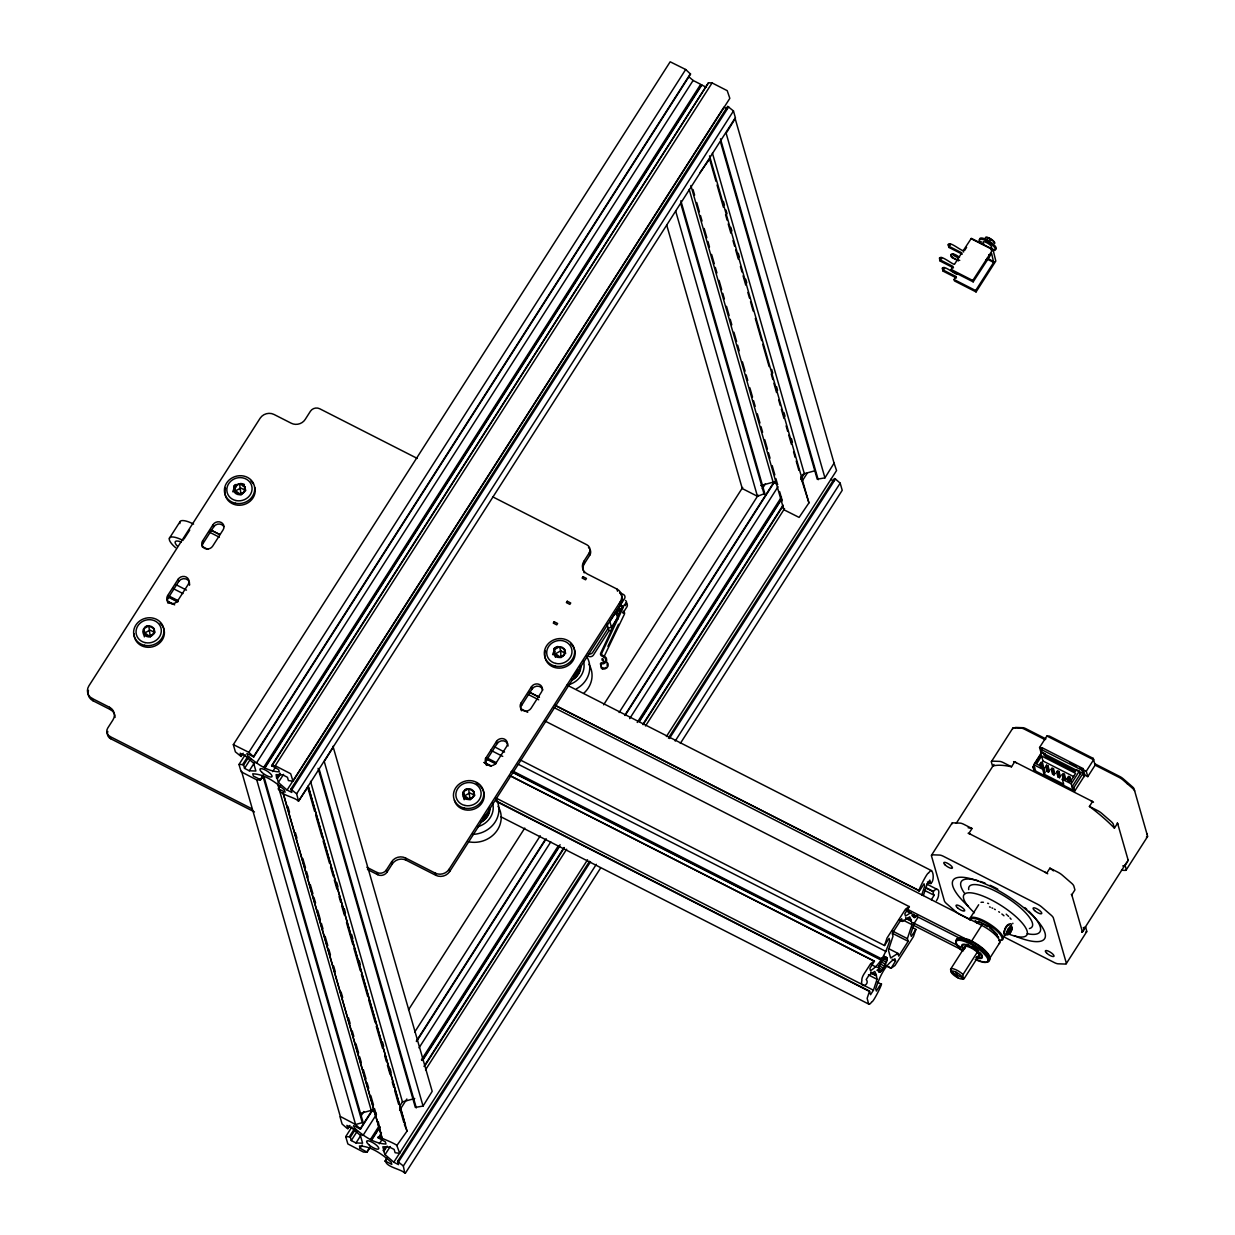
<?xml version="1.0" encoding="UTF-8"?>
<svg xmlns="http://www.w3.org/2000/svg" width="1235" height="1235" viewBox="0 0 1235 1235"><rect width="100%" height="100%" fill="white"/><g stroke="black" fill="none" stroke-linecap="round" stroke-linejoin="round"><path stroke-width="1.5" d="M144.341 636.889L143.677 628.769L148.802 625.944L153.788 628.476L154.977 632.613M153.788 628.476L153.665 633.848L148.54 636.673L143.553 634.126M234.465 486.698L234.341 492.055L239.328 494.602L244.437 491.777L244.561 486.405L239.575 483.873L234.465 486.698L235.638 490.835L241.026 494.741L244.576 491.592M464.175 799.724L463.495 791.604L468.621 788.779L473.607 791.326L474.796 795.463M464.607 799.323L463.495 791.604M473.607 791.326L473.484 796.683L468.374 799.508L463.372 796.976M554.361 649.579L554.237 654.951L559.223 657.483L564.349 654.658L564.472 649.286L559.486 646.754L554.361 649.579L555.472 657.298M332.987 746.295L432.188 1091.354L423.049 1106.066L415.331 1107.394L318.105 768.355M243.202 753.242L241.134 756.484L235.376 751.853L233.322 744.659L670.173 61.796L685.687 69.5L690.581 74.115L253.746 756.947L246.907 753.458L247.556 755.712C256.417 763.446 267.161 771.474 279.249 771.86L278.601 769.59L271.623 765.638L708.458 82.807L712.086 82.93L727.214 90.664L729.839 98.352L293.004 781.184L288.388 780.551L287.446 777.278L282.722 774.87L276.115 774.638L276.625 778.251L279.743 773.372M371.889 1111.268L360.466 1129.114L353.627 1125.625L354.275 1127.895C363.136 1135.613 373.881 1143.656 385.968 1144.027L385.32 1141.773C363.306 1130.133 396.512 1143.764 396.852 1145.524L407.056 1131.09L308.241 786.479L298.577 801.083L296.616 793.812L290.858 789.165L727.693 106.333L733.466 110.98L735.504 118.143M340.042 1116.888L342.095 1124.02L346.85 1128.157L347.853 1128.667L349.922 1125.425M387.034 1157.643C380.071 1166.288 401.252 1168.634 404.756 1173.096L403.336 1165.994L397.577 1161.348L589.543 861.289M887.008 960.537L887.1 957.897L886.02 957.079L881.744 961.278L878.934 967.113L878.764 972.207L880.339 971.991L883.72 968.163L887.008 960.537L881.852 957.897M913.391 914.286L913.298 916.926L914.379 917.729L917.497 915.197M603.035 658.857L603.282 659.969M980.389 953.235L964.164 978.583L962.96 978.815L963.007 974.538L978.213 950.78M998.544 937.149L996.954 935.528M889.354 949.005L897.953 953.389L898.725 956.091L908.157 941.332L907.385 938.631L911.986 924.66L911.214 920.183L907.771 918.439M963.238 250.628L971.343 238.34L992.955 249.347L995.811 261.064L976.067 291.923L975.665 290.549L993.666 262.407L991.612 253.453L973.18 281.858L951.567 270.851L951.182 269.477L953.096 266.467L939.835 259.721C938.06 252.434 952.54 264.753 954.501 264.29L961.833 252.82L948.573 246.074C946.797 238.772 961.278 251.091 963.238 250.628L963.624 252.017M496.455 801.129L869.533 991.103L867.14 998.343L868.606 1003.746A5.094 1.544 -63 0 0 871.833 1001.724C873.268 1003.345 889.601 969.351 876.356 991.041L875.708 988.787C879.351 977.564 884.63 965.137 894.927 958.746L895.576 961L891.053 968.286L894.974 965.523L913.452 936.624L915.907 929.43L912.433 927.531M509.901 775.565L874.395 961.154L869.872 968.441L870.521 970.695C880.833 964.303 886.112 951.876 889.74 940.653L889.092 938.399L884.522 945.531L519.997 759.803M869.533 991.103L870.567 994.7L873.438 990.223L877.035 979.293L876.279 974.801L871.107 972.177M921.696 895.143L924.691 886.035L924.042 883.766C910.812 905.471 927.114 871.447 928.566 873.099A5.094 1.544 -63 0 1 931.792 871.061C934.571 874.179 933.336 887.811 927.423 881.975M923.363 895.529L926.96 884.6L929.832 880.123L930.866 883.72M940.622 258.825L939.603 259.89L940.236 261.11L953.497 267.856M948.881 245.394L948.974 247.448L962.235 254.194M957.387 274.355C955.427 274.818 940.946 262.499 942.722 269.786L955.983 276.532L956.384 277.921L943.123 271.16L943.031 269.106M959.487 257.328C949.02 249.038 947.415 258.146 959.749 260.353M241.566 771.258L340.289 1116.455L355.572 1124.498L360.466 1129.114M607.913 646.353L618.534 624.215M603.946 656.896L624.354 614.335A2.717 2.455 -14.7 0 0 623.289 611.263M742.281 487.655L742.559 488.705L757.456 496.3L764.789 493.506L680.856 200.78M169.38 538.275L179.878 521.896M184.046 538.969L189.773 530.031M167.62 595.656L178.118 579.261A5.943 5.388 -16 0 1 186.207 577.054A5.943 5.388 -16 0 1 188.199 584.402L177.716 600.781A5.943 5.388 -16 0 1 169.612 603.004A5.943 5.388 -16 0 1 167.62 595.656L168.253 597.848A5.943 5.388 -16 0 0 168.13 603.282M202.571 541.023L213.053 524.628A5.943 5.388 -16 0 1 221.158 522.42A5.943 5.388 -16 0 1 223.149 529.769L212.667 546.163A5.943 5.388 -16 0 1 204.562 548.371A5.943 5.388 -16 0 1 202.571 541.023L203.204 543.23A5.943 5.388 -16 0 0 202.525 547.367M168.253 597.848L178.751 581.469L178.118 579.261M203.204 543.23L213.686 526.836L213.053 524.628M263.487 775.163L260.369 780.026L256.756 779.887L241.149 771.782L238.988 764.465L245.209 754.739M253.746 756.947L248.852 752.331L685.687 69.5M238.988 764.465L242.616 764.604L247.803 756.484M241.134 756.484L240.192 753.211L244.916 755.619L253.638 763.199L255.877 771.026L249.269 770.779L244.545 768.386L243.604 765.113L248.791 756.993M244.545 768.386L250.767 758.645M253.607 756.468L690.458 73.637M249.269 770.779L254.456 762.674M256.278 763.292L693.113 80.46L688.744 76.678M263.842 767.151L700.693 84.32L693.113 80.46M264.537 767.738L701.372 84.906L706.435 87.237M265.062 767.769L701.897 84.937M260.369 780.026L263.348 774.685M260.122 778.976L264.089 777.108L362.905 1121.72L362.303 1122.661L355.572 1124.498L256.756 779.887M271.762 766.117L708.458 82.807M271.623 765.638L275.235 765.762L712.086 82.93M272.642 771.613L275.745 766.75M277.149 778.266L280.268 773.403M290.858 789.165L291.8 792.438L287.076 790.029L278.354 782.465L277.319 778.837L280.438 773.975M278.354 782.465L283.541 774.36M298.222 800.99L298.036 800.913C294.532 796.467 273.352 794.105 280.314 785.475M278.384 789.196L280.453 785.954M287.076 790.029L723.911 107.198L727.06 108.803M291.861 789.674L728.696 106.843M296.616 793.812L733.466 110.98M298.669 800.975L735.041 118.159L834.073 463.156L824.949 477.868L817.215 479.195L720.53 141.994M710.125 158.281L699.936 172.715M366.841 867.263L377.123 872.497A6.793 6.144 -16 0 0 386.37 869.965L391.618 861.783A10.173 9.232 -16 0 1 405.497 857.985L435.183 873.099A10.173 9.232 -16 0 0 449.061 869.301L620.31 601.63A10.173 9.232 -16 0 0 616.913 589.033L587.227 573.935A10.173 9.232 -16 0 1 583.831 561.338L589.064 553.141A6.793 6.144 -16 0 0 586.795 544.743L492.626 496.794M367.474 869.471L377.74 874.704A6.793 6.144 -16 0 0 387.003 872.172L392.251 863.991A10.173 9.232 -16 0 1 406.13 860.193L435.816 875.306A10.173 9.232 -16 0 0 449.694 871.509L620.943 603.838A10.173 9.232 -16 0 0 619.6 592.661M583.275 570.616A10.173 9.232 -16 0 1 584.448 563.53L589.697 555.349A6.793 6.144 -16 0 0 590.037 549.498M486.034 757.781L496.516 741.386A5.943 5.388 -16 0 1 504.621 739.178A5.943 5.388 -16 0 1 506.612 746.527L496.13 762.906A5.943 5.388 -16 0 1 488.026 765.113A5.943 5.388 -16 0 1 486.034 757.781L486.667 759.973A5.943 5.388 -16 0 0 486.544 765.407M520.985 703.147L531.467 686.753A5.943 5.388 -16 0 1 539.571 684.545A5.943 5.388 -16 0 1 541.563 691.893L531.065 708.288A5.943 5.388 -16 0 1 522.976 710.495A5.943 5.388 -16 0 1 520.985 703.147L521.618 705.355A5.943 5.388 -16 0 0 521.494 710.773M486.667 759.973L497.149 743.593L496.516 741.386M521.618 705.355L532.1 688.96L531.467 686.753M616.327 614.243L619.831 608.778L620.495 611.804A6.082 5.511 -16 0 1 619.584 613.208L616.327 614.243L618.21 618.812M620.001 592.738L623.382 594.452A3.396 3.072 -16 0 1 624.509 598.651L609.843 621.591L612.205 629.865L608.963 630.745L593.417 655.059A3.396 3.072 -16 0 1 588.786 656.325M617.392 617.963L611.464 627.241L608.222 628.136L592.661 652.435A3.396 3.072 -16 0 1 588.431 653.871M622.965 613.039L626.886 606.925A3.396 3.072 -16 0 0 625.759 602.726M607.033 662.161A4.415 3.983 -14.7 0 1 602.634 668.984L602.34 668.861A8.753 7.472 -88 0 1 601.476 668.197L600.766 663.133A6.684 2.856 -49 0 0 601.476 663.056L601.677 663.041A3.396 3.087 -17.4 0 0 604.147 657.221L601.723 655.986A2.547 2.316 -17.4 0 1 600.719 653.099L621.792 608.253A1.698 1.544 -17.4 0 0 621.112 606.323M601.476 668.197L601.183 664.538M408.538 1009.751L524.751 828.098M603.606 704.83L742.652 487.485M370.207 1147.33L367.088 1152.193L363.476 1152.07L347.869 1143.95L345.707 1136.648L351.929 1126.907M360.759 1116.394L363.862 1111.515M414.713 1032.043L540.266 835.802M619.121 712.533L758.167 495.189M762.304 488.705L765.422 483.842M345.707 1136.648L349.32 1136.771L354.522 1128.667M347.853 1128.667L346.911 1125.394L351.635 1127.802L360.358 1135.366L362.596 1143.193L355.989 1142.962L351.265 1140.553L350.323 1137.281L355.51 1129.176M351.265 1140.553L357.486 1130.828M360.327 1128.636L372.785 1109.169M416.365 1041.059L545.021 839.939M624.925 715.05L774.345 481.496M416.504 1041.537L546.21 838.797M625.064 715.528L774.484 481.959M355.989 1142.962L361.176 1134.841M362.997 1135.459L376.474 1114.371M419.02 1047.882L550.795 841.884M629.665 718.631L778.035 486.683M367.088 1152.193L360.111 1148.241L362.179 1144.999M370.562 1139.318L378.867 1126.335M421.413 1059.846L558.374 845.743M637.229 722.475L781.462 497.041M371.256 1139.92L379.562 1126.938M422.092 1060.448L560.103 844.725M638.958 721.456L781.122 499.249M371.781 1139.936L380.087 1126.953M422.617 1060.464L559.594 846.361M639.483 721.472L781.631 499.28M366.949 1151.715L370.068 1146.852M283.139 793.333L381.955 1137.944L378.25 1121.627M378.342 1137.805L381.461 1132.943M423.991 1066.438L564.071 847.488M642.941 724.219L783.021 505.254M800.65 477.683L802.735 474.441M378.481 1138.284L380.55 1135.042M425.164 1065.296L564.21 847.966M643.064 724.698L783.144 505.733M399.677 1106.174L402.44 1101.867L414.744 1098.502M800.65 479.412L804.325 473.669L814.884 470.782M399.6 1110.358L406.855 1099.011M425.535 1069.819L566.649 849.232M645.519 725.964L784.549 508.635M802.194 481.063L807.381 472.943M379.361 1143.795L382.464 1138.932M397.577 1161.348L398.519 1164.62L393.795 1162.212L385.073 1154.632L383.344 1150.418L385.428 1147.176M383.344 1150.418L385.938 1147.191M384.039 1151.02L387.142 1146.142M385.073 1154.632L390.26 1146.528M964.612 250.458L966.604 247.37M385.104 1161.363L387.173 1158.121M800.975 477.744L808.94 502.877L799.107 517.403L783.854 509.731L690.874 185.512M976.067 291.923L954.454 280.916L954.068 279.542L955.983 276.532M393.795 1162.212L587.536 859.792M666.391 736.523L836.558 470.535L834.073 463.156M668.397 738.021L834.412 478.516L835.416 479.01L840.17 483.147L842.224 490.31L680.346 743.393M398.565 1161.842L590.531 861.783M669.385 738.53L835.416 479.01M403.336 1165.994L596.335 864.315M675.19 741.046L840.17 483.147M973.18 281.858L972.794 280.484L992.955 249.347M405.373 1173.204L600.442 868.282M931.545 855.176L951.984 823.22M991.443 761.578L1012.824 728.125M956.291 823.282L993.928 764.45M884.522 945.531L887.008 938.075L905.564 909.099L909.346 906.536L904.823 913.807L905.471 916.077L911.168 912.48M951.938 823.961A6.793 2.007 32.6 0 1 953.065 822.865L960.089 823.112A6.793 2.007 32.6 0 1 963.933 824.378L972.022 828.5L968.873 833.424L1046.771 873.083L1049.92 868.159L1058.009 872.28A6.793 2.007 32.6 0 1 1062.316 875.167L1071.579 883.21A6.793 2.007 32.6 0 1 1073.817 886.02L1074.929 889.879L1071.795 894.804L1082.477 932.07L1085.611 927.145L1086.723 931.02A6.793 2.007 32.6 0 1 1085.596 932.101M1011.511 766.781L1003.438 762.659A6.793 2.007 32.6 0 0 999.594 761.393L992.554 761.146A6.793 2.007 32.6 0 0 991.427 762.227L992.539 766.101A85.169 25.086 32.6 0 1 1011.511 766.781L1014.661 761.856L1092.558 801.515L1089.409 806.44A85.169 25.086 32.6 0 1 1114.418 828.16L1117.567 823.236L1128.25 860.502L1125.1 865.426A85.169 25.086 32.6 0 1 1122.723 865.967M931.313 899.759L934.169 895.282C930.048 890.296 940.854 885.186 938.507 894.495A5.094 1.544 -63 0 1 936.485 900.655M917.945 917.451L914.255 923.224L910.658 934.154L911.307 936.423L915.907 929.43M1041.105 752.871L1039.561 747.499L1046.894 736.029L1049.41 736.075L1093.207 758.383L1095.121 765.16L1118.817 777.232A6.793 2.007 32.6 0 1 1123.124 780.103L1132.387 788.162A6.793 2.007 32.6 0 1 1134.625 790.971M1084.901 775.163L1074.759 791.017L1073.817 787.698L1082.91 773.496L1041.985 752.671L1041.028 749.352L1042.078 747.715L1083.002 768.556L1084.901 775.163L1087.788 776.63L1095.121 765.16L1094.75 763.755L1119.852 776.537A5.125 1.513 32.6 0 1 1123.14 778.729L1132.356 786.741A5.125 1.513 32.6 0 1 1134.07 788.887L1147.531 835.971A6.793 2.007 32.6 0 1 1146.404 837.052M1035.578 771.057L1033.757 764.712L1041.8 752.146L1044.671 753.628L1045.582 756.793M1074.759 791.017L1033.849 770.177L1032.892 766.873L1041.985 752.671M1041.599 756.036L1036.535 763.956L1043.745 767.63L1045.165 772.585L1044.115 774.221L1063.705 784.21L1062.285 779.239L1063.335 777.602L1070.544 781.276L1075.608 773.357L1041.599 756.036L1043.019 761.007L1073.632 776.583M1044.671 753.628L1043.807 754.986L1075.5 771.119L1076.38 769.76L1079.251 771.227L1080.162 774.391M1041.136 766.997L1040.21 763.786L1041.09 762.412L1042.525 763.153L1043.915 767.969L1043.035 769.343M1039.978 765.746L1043.019 761.007M1042.525 763.153L1041.661 764.511L1040.21 763.786M1044.115 774.221L1042.695 769.266L1043.745 767.63M1045.69 766.564L1046.57 765.206L1048.006 765.932L1049.395 770.763L1048.515 772.122L1047.079 771.396L1045.69 766.564L1047.126 767.306L1048.006 765.932M1047.079 771.396L1047.944 770.023L1049.395 770.763M1051.17 769.359L1052.035 767.985L1053.486 768.726L1054.86 773.542L1053.995 774.916L1052.544 774.175L1051.17 769.359L1052.606 770.084L1053.995 774.916M1052.606 770.084L1053.486 768.726M1056.635 772.137L1057.515 770.779L1058.951 771.505L1060.34 776.336L1059.46 777.695L1058.024 776.969L1056.635 772.137L1058.086 772.878L1059.46 777.695M1058.086 772.878L1058.951 771.505M1058.024 776.969L1058.904 775.595L1060.34 776.336M970.031 918.284L978.676 904.761M1063.042 778.143L1062.115 774.932L1062.995 773.558L1064.431 774.299L1065.82 779.115L1064.94 780.489M1064.477 778.884L1063.551 775.657L1064.431 774.299M1068.507 780.937L1067.596 777.71L1068.46 776.352L1069.911 777.077L1071.285 781.909M1069.958 781.662L1069.031 778.451L1069.911 777.077M950.61 969.197L966.125 944.929M1073.03 790.138L1071.224 783.793L1079.251 771.227M554.144 707.655L981.686 925.339L971.204 941.734L907.663 909.392M1083.851 776.815L1081.953 770.192L1083.002 768.556M1080.131 774.252L1072.088 786.818L1073.817 787.698M1087.788 776.63L1086.244 771.258L1093.577 759.787L1093.207 758.383M990.208 957.588L999.748 942.691M1082.184 931.977L1126.953 861.999M1066.237 963.701L1086.676 931.746M1126.135 870.058L1147.531 836.62M600.241 663.951A8.753 3.736 -49 0 0 600.92 663.905L601.584 663.025M602.479 668.938L603.128 668.12M1006.139 934.308L1005.259 935.404A7.24 1.096 -60.1 0 1 1004.889 935.651A7.009 1.497 -61.2 0 1 1004.595 935.605M143.677 628.769L144.865 632.907L150.253 636.812L153.788 633.663M562.11 656.588L564.472 654.473M473.129 794.614L469.809 792.916L464.684 795.741L470.072 799.663L473.623 796.513M978.583 921.31L990.238 927.13L997.371 934.602M899.018 919.689L902.445 921.433L909.732 916.833L911.214 920.183M874.395 961.154L870.69 963.64L863.913 974.153A5.094 1.544 -63 0 0 861.891 980.312C859.545 989.636 870.351 984.527 866.229 979.54L869.085 975.063L874.781 971.466L876.279 974.801M897.953 953.389L890.667 957.989L888.413 950.163L893.013 936.176L892.241 933.475L901.673 918.732L902.445 921.433M998.528 937.18L997.262 936.655M235.638 490.835L240.763 487.995L245.75 490.542L244.561 486.405M144.865 632.907L149.975 630.066L153.31 631.764M233.353 744.612L248.852 752.331M760.806 485.556L773.125 482.19L777.679 484.506M360.682 1113.275L371.241 1110.389L375.78 1112.704M962.96 978.815L961.571 979.015A6.777 1.991 32.6 0 1 953.435 974.863A6.777 1.991 32.6 0 1 952.324 970.972A6.777 1.991 32.6 0 1 960.459 975.125L962.466 977.039M964.164 978.583L963.624 978.66A8.475 2.501 32.6 0 1 962.281 978.444M978.676 922.391L975.017 920.878L975.912 921.897M1121.565 870.258L1125.085 870.382A6.793 2.007 32.6 0 0 1126.212 869.286L1125.1 865.426M601.028 663.874L601.183 663.921A4.415 4.014 -17.4 0 0 604.656 656.402L601.939 654.951L601.615 653.516L622.702 608.593A2.717 2.47 -17.4 0 0 621.637 605.505M970.926 238.617L992.539 249.624M987.29 258.208L994.021 261.866M987.027 259.026L993.666 262.407M958.221 257.853L953.25 255.321L952.864 253.947M951.012 254.456L951.475 257.204L958.483 260.878M951.182 269.477L972.794 280.484M954.068 279.542L975.665 290.549M830.63 479.381L833.779 480.986M1046.894 736.029L1093.577 759.787M1045.921 738.9L1025.837 728.665A5.125 1.513 32.6 0 0 1022.92 727.708L1015.926 727.461A5.125 1.513 32.6 0 0 1015.016 728.002M1045.057 739.672L1024.741 729.329A6.793 2.007 32.6 0 0 1020.897 728.063L1013.873 727.816A6.793 2.007 32.6 0 0 1012.746 728.912M1039.561 747.499L1042.433 748.966L1042.078 747.715M1069.711 762.844L1076.534 766.317M1079.946 768.062L1086.244 771.258M1041.028 749.352L1081.953 770.192M1046.076 756.916L1075.021 771.659M1062.115 774.932L1063.551 775.657M1067.596 777.71L1069.031 778.451M1042.479 767.244L1043.915 767.969M1053.424 772.817L1054.86 773.542M1033.757 764.712L1042.695 769.266M1062.285 779.239L1071.224 783.793M1032.892 766.873L1034.621 767.753M417.276 458.432L319.68 408.739A6.793 6.144 -16 0 0 310.417 411.255L305.184 419.452A10.173 9.232 -16 0 1 291.29 423.25L274 414.451A10.173 9.232 -16 0 0 260.122 418.233L88.874 685.904A10.173 9.232 -16 0 0 92.27 698.501L92.903 700.708L110.193 709.508A10.173 9.232 -16 0 1 115.071 717.427M1089.409 806.44L1097.498 810.546A6.793 2.007 32.6 0 1 1101.805 813.433L1111.068 821.476A6.793 2.007 32.6 0 1 1113.322 824.285L1114.418 828.16M605.613 662.361L603.205 661.126A2.547 2.3 -14.7 0 1 602.047 658.703M567.05 685.085L931.545 870.675M926.605 884.013L936.917 889.262M1008.069 929.183L1010.724 930.542A5.99 5.419 -16 0 0 1009.196 932.888A5.99 1.189 23.3 0 0 1008.13 933.042A5.99 4.245 45.6 0 1 1008.594 930.82A5.99 5.419 -16 0 1 1010.122 928.458A5.99 1.189 23.3 0 1 1011.172 928.303A5.99 4.245 45.6 0 0 1010.709 930.526A5.094 1.544 -63 0 0 1010.369 926.204A5.094 1.544 -63 0 0 1006.463 933.768A5.094 1.544 -63 0 0 1010.076 931.931M926.451 887.888L933.336 891.392M926.265 888.181L933.135 891.67M1006.556 931.545L1009.211 932.904M923.857 890.034L934.169 895.282M211.077 530.093L219.676 534.477M529.151 692.048L539.463 697.296L529.197 692.187M554.947 705.17L919.427 890.759M211.123 530.247L219.722 534.616M554.978 705.324L919.473 890.914M209.039 531.945L219.336 537.179M528.395 694.549L538.692 699.797M960.212 914.656L970.478 919.874M1002.974 936.423L1054.273 962.544A6.793 2.007 32.6 0 0 1058.117 963.809L1065.157 964.056A6.793 2.007 32.6 0 0 1066.284 962.976L1053.378 917.975A6.793 2.007 32.6 0 0 1051.139 915.166L1041.861 907.123A6.793 2.007 32.6 0 0 1037.554 904.236L943.494 856.349A6.793 2.007 32.6 0 0 939.65 855.068L932.626 854.821A6.793 2.007 32.6 0 0 931.483 855.917L944.389 900.902A6.793 2.007 32.6 0 0 946.643 903.711L955.905 911.77A6.793 2.007 32.6 0 0 959.842 914.456M202.71 546.735L207.866 549.359M520.784 708.689L527.7 712.333M544.851 720.947L909.392 906.675M906.011 909.84L909.454 911.6M906.737 911.276L959.966 938.368M912.912 914.749L916.339 916.493M911.847 915.614L915.289 917.358M905.625 917.837L910.782 920.461M905.78 918.408L910.936 921.032M912.943 922.684L961.031 947.152M913.746 925.432L963.532 950.78M903.387 920.276L911.986 924.66M891.917 930.758L907.385 938.631M892.689 933.459L908.157 941.332M951.197 972.068L962.713 977.935M176.126 584.726L186.485 590.114M494.201 746.666L504.559 752.069M172.638 588.292L182.95 593.556M490.712 750.247L502.738 756.376M518.221 764.249L886.143 951.583M892.133 959.255L895.576 961M883.658 956.137L887.1 957.897M883.766 957.264L887.209 959.024M168.022 595.502L178.334 600.766M487.81 758.336L496.408 762.705M513.606 771.458L881.528 958.792M167.759 596.32L178.072 601.584M487.547 759.154L496.146 763.523M511.614 771.412L881.265 959.626M883.071 960.583L886.514 962.327M169.041 597.478L177.639 601.846M485.401 758.552L495.714 763.801M511.182 771.674L880.833 959.888M880.601 961.664L885.773 964.288M885.85 965.508L891.006 968.147M885.896 965.662L891.053 968.286M167.759 601.368L174.644 604.872M484.12 762.443L490.99 765.947M879.66 963.655L884.816 966.279M167.806 601.507L172.962 604.131M484.166 762.582L491.036 766.086M509.947 775.719L874.442 961.309M878.564 965.538L883.72 968.163M877.39 967.19L882.546 969.815M871.061 964.473L876.217 967.098M877.962 969.367L881.404 971.127M876.896 970.231L880.339 971.991M870.675 972.454L875.831 975.094M870.829 973.026L875.986 975.665M868.437 974.909L877.035 979.293M877.483 982.165L880.972 984.048M496.902 798.505L873.438 990.223M496.269 801.422L869.347 991.381M500.916 816.814L868.853 1004.148M275.235 765.762L290.673 773.712L293.004 781.184M242.616 764.604L243.604 765.113M260.23 779.547L253.391 776.059L252.743 773.805C264.83 774.175 275.575 782.218 284.436 789.937L285.084 792.206L278.245 788.717M92.27 698.501L109.56 707.3L110.193 709.508M109.56 707.3A10.173 9.232 -16 0 1 112.972 719.897L107.723 728.094A6.793 6.144 -16 0 0 109.992 736.492L252.11 808.863M107.785 731.429A6.793 6.144 -16 0 0 110.625 738.7L254.456 811.935M404.401 1124.467L407.056 1131.09M349.32 1136.771L350.323 1137.281M384.965 1160.885L391.804 1164.373L391.155 1162.12C382.294 1154.385 371.55 1146.358 359.462 1145.972L360.111 1148.241M603.035 668.104L602.896 668.027A6.684 5.712 -88 0 1 602.217 667.564M396.852 1145.524L399.723 1153.367L395.107 1152.718L394.166 1149.445L389.442 1147.053L382.835 1146.806L383.869 1150.433M963.007 974.538L962.219 973.782A8.475 2.501 32.6 0 0 953.374 968.811A8.475 2.501 32.6 0 0 951.12 970.972M949.977 243.882L950.379 245.256M948.125 244.391L948.526 245.765M948.573 246.074L948.974 247.448M951.459 256.124L951.861 257.513M941.24 257.544L941.641 258.918M944.127 267.609L944.528 268.983M939.387 258.053L939.789 259.427M942.274 268.103L942.675 269.492M939.835 259.721L940.236 261.11M942.722 269.786L943.123 271.16M1046.57 765.206L1048.515 772.122M1041.09 762.412L1042.572 767.722M824.949 477.868L726.134 133.256L735.257 118.545M720.453 138.799L818.203 479.705M956.168 972.238L957.742 977.75M712.425 153.14L804.325 473.669M725.995 210.074L727.06 213.778M771.69 369.404L772.74 373.109M723.401 201.367L724.451 205.072M730.827 227.302L731.892 231.007M738.268 253.237L739.333 256.942M745.708 279.172L746.774 282.877M776.522 386.632L777.587 390.337M783.963 412.567L785.028 416.272M791.403 438.518L792.453 442.223M709.538 155.872L808.94 502.877M709.6 159.068L715.976 181.298M717.041 185.003L723.417 207.248M725.547 214.658L727.137 220.216M728.202 223.921L730.858 233.183M732.988 240.593L734.578 246.151M735.643 249.856L738.298 259.118M740.413 266.528L742.019 272.086M743.069 275.791L745.724 285.053M747.854 292.463L749.444 298.021M750.51 301.726L753.165 310.988M755.295 318.398L761.671 340.644M762.736 344.349L769.112 366.579M771.227 373.989L772.832 379.546M773.882 383.251L776.537 392.514M778.667 399.924L780.258 405.481M781.323 409.186L783.978 418.449M786.108 425.859L787.698 431.416M788.764 435.121L791.419 444.384M793.549 451.794L795.139 457.351M796.204 461.056L798.86 470.334M693.02 189.572L694.61 195.13M696.741 202.54L699.396 211.802M700.461 215.507L702.051 221.065M704.182 228.475L706.837 237.737M707.902 241.442L709.492 247M711.607 254.425L714.278 263.688M715.327 267.393L716.933 272.95M719.048 280.36L721.703 289.623M722.768 293.328L724.358 298.885M726.489 306.295L729.144 315.558M730.209 319.263L731.799 324.82M733.93 332.23L736.585 341.493M737.65 345.198L739.24 350.755M742.42 361.87L745.091 371.133M746.141 374.838L747.746 380.395M749.861 387.805L752.516 397.083M753.582 400.788L755.172 406.346M757.302 413.756L759.957 423.018M761.022 426.723L762.612 432.281M764.743 439.691L767.398 448.953M768.463 452.658L770.053 458.216M772.184 465.626L774.839 474.888M775.889 478.593L777.494 484.151M779.609 491.561L782.264 500.823M689.192 189.464L773.125 482.19M680.778 203.574L764.187 494.448M675.638 210.969L757.456 496.3M666.73 225.156L742.173 488.242M616.913 589.033L617.546 591.241M620.31 601.63L620.943 603.838M621.699 609.117L621.375 605.366L622.208 608.237L624.833 604.162L625.265 605.675L626.13 604.301A3.396 3.072 -16 0 0 625.527 600.442M619.831 608.778L620.541 611.263M589.064 553.141L589.697 555.349M607.002 623.891L608.963 630.745M583.831 561.338L584.448 563.53M564.472 649.286L565.661 653.423L560.675 650.891L559.486 646.754M468.621 788.779L470.072 799.663M449.061 869.301L449.694 871.509M435.183 873.099L435.816 875.306M405.497 857.985L406.13 860.193M391.618 861.783L392.251 863.991M386.37 869.965L387.003 872.172M377.123 872.497L377.74 874.704M423.049 1106.066L324.234 761.47L333.388 746.835M239.575 483.873L241.026 494.741M319.093 768.865L416.318 1107.903M310.525 781.354L402.44 1101.867M336.862 882.747L337.973 887.008M344.287 908.682L345.414 912.943M351.728 934.617L352.855 938.878M359.169 960.568L360.234 964.273M382.541 1042.078L383.668 1046.338M390.044 1068.568L391.094 1072.273M308.179 785.939L405.404 1124.977M308.241 789.134L314.616 811.364M315.681 815.069L322.057 837.299M323.122 841.004L329.498 863.234M330.563 866.939L333.218 876.202M334.284 879.907L336.939 889.185M339.054 896.595L340.659 902.152M341.709 905.857L344.38 915.12M346.495 922.53L352.87 944.76M353.936 948.465L360.311 970.695M361.376 974.4L367.752 996.63M368.817 1000.335L375.178 1022.565M376.243 1026.285L382.618 1048.515M384.749 1055.925L386.339 1061.483M387.404 1065.188L390.059 1074.45M392.19 1081.86L393.78 1087.418M394.845 1091.122L398.565 1104.09M399.615 1107.795L403.876 1122.615M287.94 806.656L289.53 812.213M295.381 832.606L296.971 838.164M302.822 858.541L305.477 867.804M306.542 871.509L308.132 877.066M310.263 884.476L312.918 893.739M313.968 897.444L315.573 903.001M317.688 910.411L320.344 919.674M321.409 923.379L322.999 928.936M325.129 936.346L327.784 945.609M328.85 949.314L330.44 954.887M333.635 966.002L335.225 971.559M341.061 991.937L342.666 997.494M348.502 1017.872L350.107 1023.429M352.222 1030.839L353.812 1036.397M355.942 1043.807L358.598 1053.069M359.663 1056.774L361.253 1062.332M363.383 1069.742L366.039 1079.004M367.104 1082.709L368.694 1088.282M370.824 1095.692L373.479 1104.955M374.545 1108.659L376.135 1114.217M283.093 792.777L380.303 1131.831M277.736 784.318L371.241 1110.389M263.487 778.05L362.303 1122.661M148.802 625.944L150.253 636.812M109.992 736.492L110.625 738.7M782.619 505.146L783.854 509.731M607.002 663.812A3.396 3.057 -14.7 0 1 607.033 665.989M605.86 667.471A3.396 3.057 -14.7 0 1 604.44 668.089M623.042 612.251A1.698 1.528 -14.7 0 1 623.567 613.208M619.877 603.375A3.396 3.072 -16 0 1 619.414 604.085M620.109 603.251A3.396 3.072 -16 0 1 619.352 604.517M988.664 254.672A8.475 2.501 32.6 0 1 988.695 256.926M987.429 258.424A8.475 2.501 32.6 0 1 986.009 259.782M983.693 243.712A5.094 1.497 32.6 0 1 984.341 241.813A5.094 1.497 32.6 0 1 990.022 244.931A5.094 1.497 32.6 0 1 991.103 247.772M981.516 243.851A9.602 2.825 32.6 0 1 981.717 239.204A9.602 2.825 32.6 0 1 993.588 246.182A9.602 2.825 32.6 0 1 992.353 250.226M991.921 250.103A9.602 2.825 32.6 0 1 990.995 249.81M990.501 240.223A7.981 7.472 67.3 0 1 989.791 239.59M979.942 239.791A9.602 2.825 32.6 0 1 989.575 241.319A9.602 2.825 32.6 0 1 994.885 249.377M981.192 241.69A9.602 2.825 32.6 0 1 980.899 241.334M986.24 237.707A4.755 1.405 32.6 0 1 990.748 239.158A4.755 1.405 32.6 0 1 994.175 242.693M987.815 238.988A7.981 5.048 -42.8 0 1 987.383 238.834M985.376 237.737A5.527 1.636 32.6 0 1 990.393 238.664A5.527 1.636 32.6 0 1 994.808 243.295M179.893 523.578A18.679 5.496 32.6 0 1 193.586 524.072M981.686 925.339A18.679 5.496 32.6 0 1 998.683 943.725M175.602 547.707A18.679 5.496 32.6 0 1 169.782 537.688A18.679 5.496 32.6 0 1 183.089 540.451M979.417 946.782A18.679 5.496 32.6 0 1 983.045 949.669M986.024 952.525A18.679 5.496 32.6 0 1 988.139 955.149M988.201 960.104A18.679 5.496 32.6 0 0 989.25 959.086A18.695 5.511 32.6 0 1 988.648 959.441M177.222 546.009A11.887 3.504 32.6 0 1 181.313 542.057M974.43 912.773A37.328 10.992 32.6 0 1 974.168 893.337A37.328 10.992 32.6 0 1 1021.901 922.668A37.328 10.992 32.6 0 1 1009.705 934.447M968.719 889.617A37.328 10.992 32.6 0 1 1006.71 897.536A37.328 10.992 32.6 0 1 1029.403 928.55M1085.611 927.145A85.169 25.086 32.6 0 1 1083.234 927.686M968.132 827.728A85.169 25.086 32.6 0 1 972.022 828.5M1049.92 868.159A85.169 25.086 32.6 0 1 1053.47 870.86M1028.755 911.183A46.652 13.739 32.6 0 1 1027.165 933.675M964.859 893.692A46.652 13.739 32.6 0 1 978.243 880.787M980.451 881.481A46.652 13.739 32.6 0 1 985.129 883.179M990.069 885.279A46.652 13.739 32.6 0 1 997.803 889.123M1024.803 907.571A46.652 13.739 32.6 0 1 1026.841 909.377M968.394 906.336A54.294 15.993 32.6 0 1 969.568 878.409A54.294 15.993 32.6 0 1 1039.561 923.332A54.294 15.993 32.6 0 1 1014.089 935.651M989.544 906.907A15.268 4.492 32.6 0 1 990.316 907.2M991.937 907.895A15.268 4.492 32.6 0 1 992.77 908.281M994.468 909.145A15.268 4.492 32.6 0 1 995.317 909.624M998.714 911.708A15.268 4.492 32.6 0 1 999.532 912.264M1001.878 914.008A15.268 4.492 32.6 0 1 1002.604 914.595M1003.299 915.181A15.268 4.492 32.6 0 1 1003.962 915.783M1146.96 833.857A5.125 1.513 32.6 0 1 1146.728 834.582M1126.69 783.175A12.72 3.751 32.6 0 1 1127.215 783.669M956.909 976.005A8.475 2.501 32.6 0 1 955.072 974.786M953.435 973.473A8.475 2.501 32.6 0 1 952.077 972.177M1082.23 931.236A6.793 2.007 32.6 0 1 1081.69 932.286M1071.27 894.341A6.793 2.007 32.6 0 1 1072.026 895.622M1045.057 872.203A6.793 2.007 32.6 0 1 1047.697 873.793M968.116 833.27A6.793 2.007 32.6 0 1 970.602 834.289M1013.58 761.625A6.793 2.007 32.6 0 1 1016.374 762.736M1090.829 800.635A6.793 2.007 32.6 0 1 1093.484 802.241M1117.243 823.019A6.793 2.007 32.6 0 1 1117.799 824.069M1128.018 859.683A6.793 2.007 32.6 0 1 1128.018 860.301M976.931 923.163A11.192 3.304 32.6 0 1 978.799 922.9M981.192 923.456A11.192 3.304 32.6 0 1 983.508 924.382M984.743 924.969A11.192 3.304 32.6 0 1 987.861 926.759M989.667 927.994A11.192 3.304 32.6 0 1 992.801 930.588M993.619 931.437A11.192 3.304 32.6 0 1 993.99 931.854M994.885 933.012A11.192 3.304 32.6 0 1 995.549 934.355M981.022 902.368A19.544 5.758 32.6 0 1 983.43 902.276M987.63 903.248A19.544 5.758 32.6 0 1 988.602 903.572M1006.216 914.178A19.544 5.758 32.6 0 1 1007.065 914.934M1007.868 915.691A19.544 5.758 32.6 0 1 1008.625 916.432M1009.968 917.883A19.544 5.758 32.6 0 1 1011.079 919.257M1012.839 923.224A19.544 5.758 32.6 0 1 1012.808 923.657M970.046 920.106A18.695 5.511 32.6 0 1 991.612 926.636A18.695 5.511 32.6 0 1 998.806 940.607M969.722 919.427A19.544 5.758 32.6 0 1 991.782 925.447A19.544 5.758 32.6 0 1 999.825 940.422M1004.626 929.291A5.094 1.544 -63 0 1 1007.328 925.123A5.094 1.544 -63 0 1 1009.103 925.092M1004.858 933.49A5.094 1.544 -63 0 1 1004.163 930.48M1010.77 926.775A7.24 1.096 -60.1 0 0 1011.187 925.818A7.009 1.497 -61.2 0 0 1011.403 924.969A6.654 1.822 -62.4 0 0 1011.372 924.305A6.654 2.208 -63.6 0 0 1011.11 923.904A7.009 2.732 -64.9 0 0 1010.6 923.749A7.24 3.242 -66.2 0 0 1009.937 923.857L1009.705 923.934A7.549 3.782 -67.7 0 0 1008.717 924.506L1008.501 924.66A7.441 4.122 -69.2 0 0 1004.966 930.156L1004.858 930.542A7.549 3.782 -67.7 0 0 1004.487 932.101L1004.425 932.487A7.24 3.242 -66.2 0 0 1004.302 933.583A7.009 2.732 -64.9 0 0 1004.287 934.54A6.654 2.208 -63.6 0 0 1004.395 935.235A6.654 1.822 -62.4 0 0 1004.58 935.605M982.026 956.538A11.192 3.304 32.6 0 1 980.513 957.326M978.876 957.156A11.192 3.304 32.6 0 1 976.792 956.554M966.619 944.327A11.192 3.304 32.6 0 1 968.78 945.037M971.821 946.458A11.192 3.304 32.6 0 1 973.705 947.538M974.322 947.94A11.192 3.304 32.6 0 1 977.255 950.024M981.346 954.192A11.192 3.304 32.6 0 1 982.01 955.519M963.902 949.298A12.041 3.551 32.6 0 1 966.465 944.729A12.041 3.551 32.6 0 1 981.192 954.593A12.041 3.551 32.6 0 1 976.067 957.449M962.374 950.317A19.544 5.758 32.6 0 1 960.336 939.202A19.544 5.758 32.6 0 1 985.283 953.543A19.544 5.758 32.6 0 1 981.887 961.54M980.961 961.247A19.544 5.758 32.6 0 1 975.866 959.163M962.374 951.027A18.695 5.511 32.6 0 1 961.972 940.684A18.695 5.511 32.6 0 1 986.549 956.801A18.695 5.511 32.6 0 1 975.279 959.471M956.662 940.36A19.544 5.758 32.6 0 1 976.561 944.513A19.544 5.758 32.6 0 1 988.448 960.753M957.82 939.233A18.695 5.511 32.6 0 1 958.978 937.844M967.607 939.202A18.695 5.511 32.6 0 1 989.837 957.65M964.118 949.036A11.192 3.304 32.6 0 1 967.036 945.254A11.192 3.304 32.6 0 1 980.451 954.238A11.192 3.304 32.6 0 1 976.36 957.233M965.199 948.449A8.475 2.501 32.6 0 1 973.442 949.283A8.475 2.501 32.6 0 1 977.564 956.384M232.72 491.762A8.352 7.564 -16 0 1 234.943 488.288M242.986 486.081A8.352 7.564 -16 0 1 244.978 486.791M254.765 487.285A15.268 13.832 -16 0 1 239.713 505.254A15.268 13.832 -16 0 1 225.48 488.103M250.998 481.141A15.268 13.832 -16 0 1 253.329 483.966M234.218 485.988A8.475 7.688 -16 0 1 235.993 484.707M240.223 483.549A8.475 7.688 -16 0 1 244.406 484.475M552.616 654.643A8.352 7.564 -16 0 1 554.839 651.169M570.894 644.022A15.268 13.832 -16 0 1 563.561 667.548A15.268 13.832 -16 0 1 545.391 650.984M554.114 648.869A8.475 7.688 -16 0 1 557.942 646.769M588.894 664.276A25.842 23.419 -16 0 1 584.155 692.881M586.61 656.325A25.842 23.419 -16 0 1 576.467 688.821M583.507 661.204A20.702 18.772 -16 0 1 568.424 684.777M580.959 666.174A17.552 15.916 -16 0 1 571.913 680.3M580.404 666.437A16.919 15.329 -16 0 1 571.682 680.068M580.327 666.051A16.966 15.376 -16 0 1 571.589 679.698M577.98 669.71A15.206 13.77 -16 0 1 573.935 676.039M234.665 488.01A8.815 7.997 -16 0 1 236.518 486.683M588.493 547.63A6.793 6.144 -16 0 1 589.373 548.479M584.232 572.839A10.173 9.232 -16 0 1 583.676 571.759M92.903 700.708A10.173 9.232 -16 0 1 88.441 690.38M532.1 688.96A5.943 5.388 -16 0 1 542.875 689.964M213.686 526.836A5.943 5.388 -16 0 1 223.905 526.558M553.882 648.668A8.815 7.997 -16 0 1 557.865 646.461M234.032 485.803A8.815 7.997 -16 0 1 235.885 484.475M497.149 743.593A5.943 5.388 -16 0 1 508.094 745.986M189.681 583.862A5.943 5.388 -16 0 1 189.449 585.282M178.751 581.469A5.943 5.388 -16 0 1 189.511 582.472M476.324 783.113A12.072 10.93 -16 0 1 478.763 784.796M480.044 786.047A15.268 13.832 -16 0 1 476.386 808.076A15.268 13.832 -16 0 1 454.356 800.234M465.039 789.628A8.475 7.688 -16 0 1 467.077 788.794M498.045 806.316A25.842 23.419 -16 0 1 495.559 832.529A25.842 23.419 -16 0 1 468.374 841.714M495.76 798.35A25.842 23.419 -16 0 1 472.712 834.366M492.642 803.229A20.702 18.772 -16 0 1 477.559 826.802M490.094 808.199A17.552 15.916 -16 0 1 481.063 822.325M489.539 808.477A16.919 15.329 -16 0 1 480.832 822.093M489.477 808.076A16.966 15.376 -16 0 1 480.739 821.738M485.54 815.131A15.206 13.77 -16 0 1 483.07 818.064M160.21 623.212A15.268 13.832 -16 0 1 154.761 646.09A15.268 13.832 -16 0 1 134.106 633.802M145.205 626.778A8.475 7.688 -16 0 1 147.258 625.944M554.16 621.73L553.28 623.104L556.738 624.864L557.618 623.49L554.16 621.73M567.266 601.244L566.386 602.618L569.844 604.378L570.724 603.004L567.266 601.244M582.997 576.668L582.117 578.026L585.575 579.786L586.455 578.428L582.997 576.668M560.675 650.891L555.549 653.716L560.937 657.637L560.675 650.891M957.495 907.771A5.094 1.497 32.6 0 0 964.628 910.812A5.094 1.497 32.6 0 0 958.931 905.61A5.094 1.497 32.6 0 0 957.495 907.771M1046.817 953.25A5.094 1.497 32.6 0 0 1053.964 956.291A5.094 1.497 32.6 0 0 1048.253 951.089A5.094 1.497 32.6 0 0 1046.817 953.25M1034.559 910.519A5.094 1.497 32.6 0 0 1041.707 913.56A5.094 1.497 32.6 0 0 1035.995 908.358A5.094 1.497 32.6 0 0 1034.559 910.519M945.238 865.04A5.094 1.497 32.6 0 0 952.386 868.082A5.094 1.497 32.6 0 0 946.674 862.879A5.094 1.497 32.6 0 0 945.238 865.04M1009.921 933.305A4.075 1.235 -63 0 0 1011.913 927.269A4.075 1.235 -63 0 0 1008.192 932.008A4.075 1.235 -63 0 0 1009.921 933.305M1009.937 933.104A3.736 1.127 -63 0 0 1011.758 927.562A3.736 1.127 -63 0 0 1008.347 931.9A3.736 1.127 -63 0 0 1009.937 933.104M368.709 1144.598A7.132 2.099 32.6 0 0 378.713 1148.843A7.132 2.099 32.6 0 0 370.716 1141.557A7.132 2.099 32.6 0 0 368.709 1144.598M237.815 494.463A5.882 5.326 -16 0 0 245.117 487.686A5.882 5.326 -16 0 0 235.406 485.556A5.882 5.326 -16 0 0 237.815 494.463M235.329 503.216A15.268 13.832 -16 0 0 254.286 485.617A15.268 13.832 -16 0 0 229.077 480.075A15.268 13.832 -16 0 0 235.329 503.216M235.916 500.546A12.72 11.532 -16 0 0 251.724 485.88A12.72 11.532 -16 0 0 230.713 481.264A12.72 11.532 -16 0 0 235.916 500.546M557.726 657.344A5.882 5.326 -16 0 0 565.028 650.567A5.882 5.326 -16 0 0 555.318 648.437A5.882 5.326 -16 0 0 557.726 657.344M555.225 666.097A15.268 13.832 -16 0 0 574.198 648.498A15.268 13.832 -16 0 0 548.988 642.956A15.268 13.832 -16 0 0 555.225 666.097M555.827 663.442A12.72 11.532 -16 0 0 571.635 648.761A12.72 11.532 -16 0 0 550.609 644.145A12.72 11.532 -16 0 0 555.827 663.442M466.861 799.369A5.882 5.326 -16 0 0 474.163 792.592A5.882 5.326 -16 0 0 464.453 790.462A5.882 5.326 -16 0 0 466.861 799.369M464.375 808.122A15.268 13.832 -16 0 0 483.333 790.524A15.268 13.832 -16 0 0 458.123 784.981A15.268 13.832 -16 0 0 464.375 808.122M464.962 805.467A12.72 11.532 -16 0 0 480.77 790.801A12.72 11.532 -16 0 0 459.76 786.186A12.72 11.532 -16 0 0 464.962 805.467M147.042 636.534A5.882 5.326 -16 0 0 154.344 629.757A5.882 5.326 -16 0 0 144.634 627.627A5.882 5.326 -16 0 0 147.042 636.534M144.541 645.288A15.268 13.832 -16 0 0 163.514 627.689A15.268 13.832 -16 0 0 138.289 622.147A15.268 13.832 -16 0 0 144.541 645.288M145.143 642.617A12.72 11.532 -16 0 0 160.951 627.951A12.72 11.532 -16 0 0 139.925 623.335A12.72 11.532 -16 0 0 145.143 642.617M261.99 772.415A7.132 2.099 32.6 0 0 271.993 776.676A7.132 2.099 32.6 0 0 263.997 769.39A7.132 2.099 32.6 0 0 261.99 772.415"/></g></svg>
